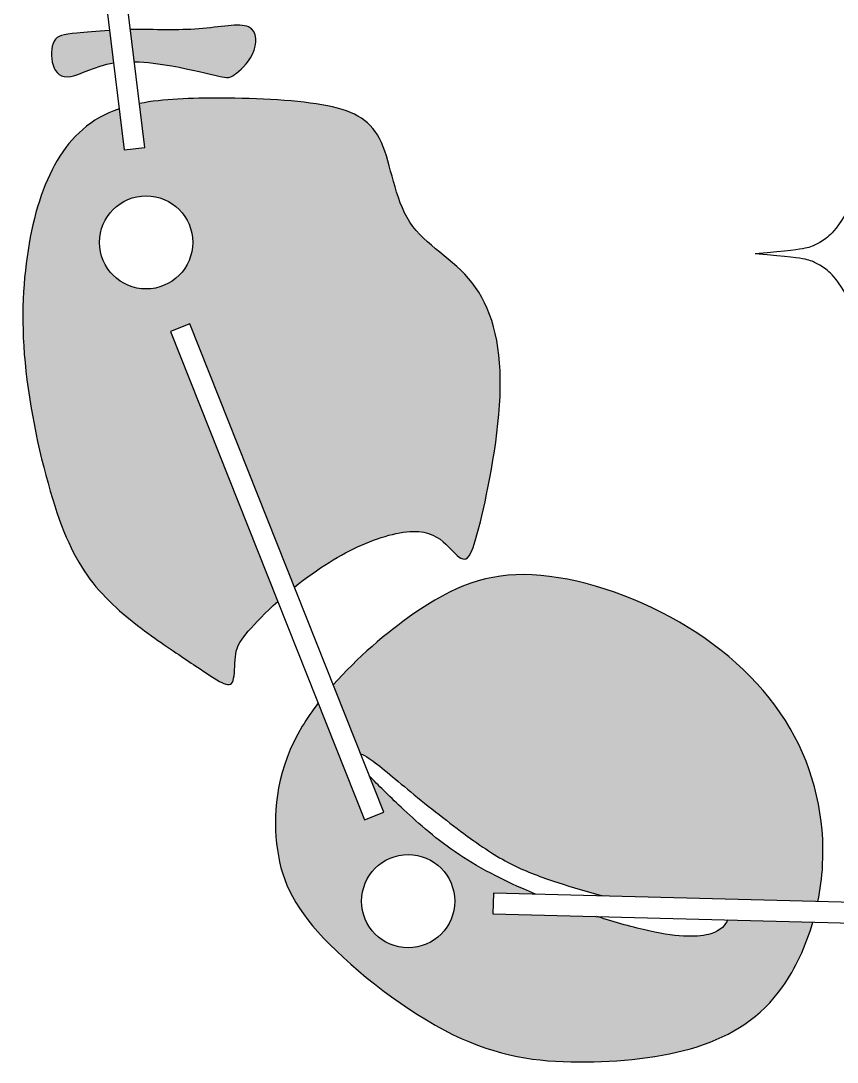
# Model space of a CAD drawing. Header units: millimetres. Extents: x -37.1 to 17.5, y -29.9 to 15.1.
# Drawn here: x -34.411 to -33.067, y -20.605 to -18.89 of the extents above; entities that cross this region are included whole.
import ezdxf

# ---------------------------------------------------------------- set-up
doc = ezdxf.new("R2010")
doc.units = ezdxf.units.MM
doc.header["$MEASUREMENT"] = 0
for name, color, linetype, true_color in [('Default', 18, 'Continuous', 0x000000), ('Layer 01', 12, 'Continuous', 0xc80000), ('Layer 03', 5, 'Continuous', 0x0000ff)]:
    doc.layers.add(name, color=color, linetype=linetype, true_color=true_color)

msp = doc.modelspace()

# ---------------------------------------------------------------- hatches: boundary and pattern name
at = {"layer": 'Default'}
for points in [[(-34.2239, -18.9571), (-34.2162, -18.9574), (-34.2084, -18.9579), (-34.2006, -18.9586), (-34.1928, -18.9594), (-34.1773, -18.9616), (-34.162, -18.9641), (-34.1385, -18.9686), (-34.0797, -18.9819), (-34.0775, -18.9824), (-34.0754, -18.9827), (-34.0745, -18.9828), (-34.0736, -18.9829), (-34.0728, -18.983), (-34.072, -18.9831), (-34.0712, -18.9831), (-34.0708, -18.9831), (-34.0705, -18.9831), (-34.0701, -18.9831), (-34.0698, -18.9831), (-34.0694, -18.983), (-34.0691, -18.983), (-34.0687, -18.983), (-34.0684, -18.9829), (-34.0681, -18.9829), (-34.0678, -18.9828), (-34.0675, -18.9827), (-34.0672, -18.9827), (-34.0669, -18.9826), (-34.0665, -18.9825), (-34.0662, -18.9824), (-34.0659, -18.9823), (-34.0656, -18.9822), (-34.0653, -18.9821), (-34.065, -18.982), (-34.0647, -18.9818), (-34.0644, -18.9817), (-34.0641, -18.9816), (-34.0635, -18.9813), (-34.0629, -18.9809), (-34.0623, -18.9805), (-34.0617, -18.9801), (-34.0603, -18.9792), (-34.0589, -18.9782), (-34.0556, -18.9758), (-34.0538, -18.9743), (-34.0519, -18.9728), (-34.05, -18.9711), (-34.048, -18.9693), (-34.046, -18.9674), (-34.0439, -18.9654), (-34.0419, -18.9632), (-34.0399, -18.9609), (-34.0389, -18.9597), (-34.038, -18.9585), (-34.037, -18.9572), (-34.0361, -18.9559), (-34.0351, -18.9546), (-34.0342, -18.9533), (-34.0334, -18.9519), (-34.0325, -18.9505), (-34.0317, -18.9491), (-34.0309, -18.9476), (-34.0301, -18.9461), (-34.0294, -18.9446), (-34.0287, -18.943), (-34.0281, -18.9415), (-34.0275, -18.9399), (-34.0269, -18.9382), (-34.0264, -18.9366), (-34.0259, -18.935), (-34.0254, -18.9333), (-34.0251, -18.9317), (-34.0247, -18.93), (-34.0245, -18.9284), (-34.0242, -18.9267), (-34.0241, -18.9251), (-34.024, -18.9243), (-34.024, -18.9234), (-34.024, -18.9226), (-34.0239, -18.9218), (-34.0239, -18.921), (-34.024, -18.9202), (-34.024, -18.9195), (-34.0241, -18.9187), (-34.0241, -18.9179), (-34.0242, -18.9172), (-34.0243, -18.9164), (-34.0244, -18.9156), (-34.0246, -18.9149), (-34.0247, -18.9142), (-34.0249, -18.9135), (-34.0251, -18.9127), (-34.0253, -18.912), (-34.0255, -18.9114), (-34.0258, -18.9107), (-34.0261, -18.91), (-34.0263, -18.9094), (-34.0266, -18.9087), (-34.027, -18.9081), (-34.0273, -18.9075), (-34.0275, -18.9072), (-34.0277, -18.9069), (-34.0279, -18.9066), (-34.0281, -18.9063), (-34.0283, -18.906), (-34.0285, -18.9057), (-34.0287, -18.9054), (-34.0289, -18.9052), (-34.0292, -18.9049), (-34.0294, -18.9046), (-34.0296, -18.9044), (-34.0299, -18.9041), (-34.0301, -18.9038), (-34.0304, -18.9036), (-34.0306, -18.9033), (-34.0309, -18.9031), (-34.0312, -18.9029), (-34.0314, -18.9026), (-34.0317, -18.9024), (-34.032, -18.9022), (-34.0323, -18.902), (-34.0326, -18.9017), (-34.0329, -18.9015), (-34.0332, -18.9013), (-34.0335, -18.9011), (-34.0338, -18.9009), (-34.0342, -18.9007), (-34.0345, -18.9005), (-34.0348, -18.9004), (-34.0352, -18.9002), (-34.0355, -18.9), (-34.0359, -18.8999), (-34.0362, -18.8997), (-34.0366, -18.8995), (-34.0374, -18.8992), (-34.0381, -18.899), (-34.0389, -18.8987), (-34.0398, -18.8985), (-34.0406, -18.8983), (-34.0415, -18.8981), (-34.0424, -18.8979), (-34.0433, -18.8977), (-34.0442, -18.8976), (-34.0452, -18.8974), (-34.0462, -18.8973), (-34.0482, -18.8972), (-34.0503, -18.897), (-34.0525, -18.897), (-34.0547, -18.897), (-34.057, -18.897), (-34.0594, -18.8971), (-34.0644, -18.8974), (-34.0696, -18.8978), (-34.105, -18.9019), (-34.1178, -18.9031), (-34.1308, -18.9039), (-34.1441, -18.9043), (-34.2304, -18.9043)], [(-34.2646, -18.9056), (-34.2942, -18.9077), (-34.3264, -18.9107), (-34.3331, -18.9116), (-34.3361, -18.9121), (-34.3389, -18.9126), (-34.3402, -18.9129), (-34.3414, -18.9132), (-34.3426, -18.9135), (-34.3437, -18.9138), (-34.3448, -18.9142), (-34.3453, -18.9144), (-34.3458, -18.9146), (-34.3463, -18.9148), (-34.3468, -18.915), (-34.3473, -18.9152), (-34.3477, -18.9154), (-34.3482, -18.9156), (-34.3486, -18.9159), (-34.3491, -18.9161), (-34.3495, -18.9164), (-34.3499, -18.9166), (-34.3503, -18.9169), (-34.3507, -18.9171), (-34.3511, -18.9174), (-34.3514, -18.9177), (-34.3518, -18.918), (-34.3521, -18.9183), (-34.3525, -18.9186), (-34.3528, -18.9189), (-34.3531, -18.9193), (-34.3534, -18.9196), (-34.3538, -18.92), (-34.3541, -18.9203), (-34.3543, -18.9207), (-34.3546, -18.9211), (-34.3549, -18.9215), (-34.3552, -18.9219), (-34.3554, -18.9223), (-34.3557, -18.9227), (-34.3559, -18.9232), (-34.3562, -18.9236), (-34.3564, -18.9241), (-34.3566, -18.9245), (-34.3569, -18.925), (-34.3571, -18.9255), (-34.3573, -18.926), (-34.3575, -18.9265), (-34.3577, -18.9271), (-34.358, -18.9281), (-34.3584, -18.9292), (-34.3587, -18.9304), (-34.359, -18.9315), (-34.3592, -18.9327), (-34.3595, -18.934), (-34.3597, -18.9352), (-34.3598, -18.9365), (-34.36, -18.9378), (-34.3601, -18.9391), (-34.3602, -18.9404), (-34.3603, -18.9417), (-34.3603, -18.9431), (-34.3603, -18.9444), (-34.3603, -18.9458), (-34.3603, -18.9471), (-34.3602, -18.9485), (-34.3601, -18.9499), (-34.36, -18.9512), (-34.3598, -18.9526), (-34.3597, -18.9539), (-34.3595, -18.9552), (-34.3592, -18.9566), (-34.359, -18.9579), (-34.3587, -18.9591), (-34.3584, -18.9604), (-34.358, -18.9617), (-34.3576, -18.9629), (-34.3572, -18.9641), (-34.3568, -18.9653), (-34.3563, -18.9664), (-34.3558, -18.9675), (-34.3553, -18.9686), (-34.3551, -18.9691), (-34.3548, -18.9696), (-34.3545, -18.9702), (-34.3542, -18.9707), (-34.3539, -18.9712), (-34.3536, -18.9716), (-34.3533, -18.9721), (-34.3529, -18.9726), (-34.3526, -18.973), (-34.3523, -18.9735), (-34.3519, -18.9739), (-34.3516, -18.9744), (-34.3512, -18.9748), (-34.3508, -18.9752), (-34.3504, -18.9756), (-34.3501, -18.976), (-34.3497, -18.9764), (-34.3493, -18.9767), (-34.3488, -18.9771), (-34.3484, -18.9774), (-34.348, -18.9778), (-34.3475, -18.9781), (-34.3471, -18.9784), (-34.3466, -18.9787), (-34.3462, -18.979), (-34.3457, -18.9793), (-34.3452, -18.9795), (-34.3447, -18.9798), (-34.3442, -18.98), (-34.3437, -18.9802), (-34.3432, -18.9804), (-34.3426, -18.9806), (-34.3421, -18.9808), (-34.3415, -18.981), (-34.341, -18.9812), (-34.3404, -18.9813), (-34.3398, -18.9814), (-34.3392, -18.9816), (-34.3387, -18.9817), (-34.338, -18.9818), (-34.3374, -18.9818), (-34.3368, -18.9819), (-34.3362, -18.9819), (-34.3355, -18.982), (-34.3349, -18.982), (-34.3342, -18.982), (-34.3335, -18.982), (-34.3328, -18.9819), (-34.3321, -18.9819), (-34.3314, -18.9818), (-34.3307, -18.9818), (-34.33, -18.9817), (-34.3292, -18.9816), (-34.3285, -18.9814), (-34.3277, -18.9813), (-34.327, -18.9811), (-34.3254, -18.9808), (-34.3238, -18.9803), (-34.3221, -18.9799), (-34.3205, -18.9793), (-34.3187, -18.9788), (-34.3151, -18.9775), (-34.2902, -18.9677), (-34.2855, -18.9661), (-34.2807, -18.9645), (-34.2756, -18.9629), (-34.2705, -18.9615), (-34.2679, -18.9609), (-34.2652, -18.9603), (-34.2625, -18.9598), (-34.258, -18.959)], [(-33.0984, -20.3407), (-33.097, -20.3334), (-33.0957, -20.326), (-33.0945, -20.3185), (-33.0935, -20.3111), (-33.0926, -20.3035), (-33.0918, -20.296), (-33.0912, -20.2884), (-33.0907, -20.2808), (-33.0904, -20.2737), (-33.0902, -20.2665), (-33.0901, -20.2593), (-33.0901, -20.2522), (-33.0903, -20.245), (-33.0906, -20.2378), (-33.091, -20.2306), (-33.0916, -20.2234), (-33.0923, -20.2161), (-33.0931, -20.2089), (-33.094, -20.2017), (-33.0951, -20.1945), (-33.0963, -20.1873), (-33.0976, -20.1802), (-33.0991, -20.173), (-33.1006, -20.1659), (-33.1024, -20.1587), (-33.1042, -20.1516), (-33.1062, -20.1445), (-33.1083, -20.1375), (-33.1106, -20.1304), (-33.1129, -20.1234), (-33.1155, -20.1165), (-33.1181, -20.1095), (-33.1209, -20.1026), (-33.1238, -20.0958), (-33.1269, -20.089), (-33.13, -20.0822), (-33.1334, -20.0754), (-33.1368, -20.0688), (-33.1404, -20.0621), (-33.1442, -20.0556), (-33.148, -20.049), (-33.152, -20.0426), (-33.1562, -20.0362), (-33.1605, -20.0298), (-33.1649, -20.0236), (-33.1694, -20.0173), (-33.1741, -20.0112), (-33.1789, -20.0051), (-33.1888, -19.9931), (-33.1992, -19.9813), (-33.2101, -19.9699), (-33.2214, -19.9587), (-33.2332, -19.9478), (-33.2454, -19.9372), (-33.2579, -19.9269), (-33.2709, -19.917), (-33.2843, -19.9073), (-33.298, -19.898), (-33.312, -19.8891), (-33.3264, -19.8805), (-33.3411, -19.8722), (-33.356, -19.8644), (-33.3712, -19.8569), (-33.3866, -19.8498), (-33.4021, -19.8432), (-33.4177, -19.837), (-33.4333, -19.8312), (-33.4489, -19.826), (-33.4645, -19.8212), (-33.48, -19.8169), (-33.4954, -19.8131), (-33.5106, -19.8098), (-33.5256, -19.8071), (-33.533, -19.806), (-33.5403, -19.805), (-33.5475, -19.8041), (-33.5547, -19.8034), (-33.5617, -19.8029), (-33.5687, -19.8024), (-33.5756, -19.8022), (-33.5824, -19.8021), (-33.589, -19.8021), (-33.5957, -19.8023), (-33.6022, -19.8027), (-33.6086, -19.8032), (-33.615, -19.8038), (-33.6213, -19.8046), (-33.6275, -19.8056), (-33.6337, -19.8067), (-33.6399, -19.8079), (-33.646, -19.8093), (-33.652, -19.8108), (-33.658, -19.8125), (-33.664, -19.8143), (-33.6699, -19.8163), (-33.6759, -19.8184), (-33.6818, -19.8207), (-33.6877, -19.8231), (-33.6935, -19.8257), (-33.6994, -19.8284), (-33.7053, -19.8312), (-33.7112, -19.8342), (-33.7171, -19.8373), (-33.7289, -19.844), (-33.7409, -19.8512), (-33.753, -19.859), (-33.7652, -19.8674), (-33.7819, -19.8794), (-33.7987, -19.8922), (-33.8157, -19.9059), (-33.8326, -19.9204), (-33.8492, -19.9354), (-33.8655, -19.951), (-33.8813, -19.9671), (-33.8964, -19.9836), (-33.8513, -20.0971), (-33.8498, -20.0978), (-33.8482, -20.0986), (-33.8466, -20.0994), (-33.8449, -20.1004), (-33.8431, -20.1014), (-33.8412, -20.1025), (-33.8392, -20.1038), (-33.8372, -20.1051), (-33.8341, -20.1073), (-33.8307, -20.1096), (-33.8237, -20.115), (-33.7222, -20.1976), (-33.6758, -20.2328), (-33.655, -20.2475), (-33.6453, -20.2541), (-33.636, -20.2602), (-33.6269, -20.2658), (-33.6181, -20.271), (-33.6093, -20.2759), (-33.6006, -20.2803), (-33.592, -20.2845), (-33.5832, -20.2885), (-33.5744, -20.2922), (-33.5654, -20.2958), (-33.5467, -20.3026), (-33.5268, -20.3093), (-33.4897, -20.321), (-33.4705, -20.3265), (-33.4514, -20.3314)]]:
    msp.add_hatch(color=256, dxfattribs=at).paths.add_polyline_path(points, flags=0)
h = msp.add_hatch(color=256, dxfattribs=at)
h.paths.add_polyline_path([(-33.9604, -19.8228), (-33.9542, -19.8178), (-33.9415, -19.8081), (-33.9287, -19.7987), (-33.9157, -19.7898), (-33.9026, -19.7815), (-33.8894, -19.7736), (-33.8762, -19.7663), (-33.8696, -19.7628), (-33.863, -19.7595), (-33.8564, -19.7564), (-33.8498, -19.7534), (-33.8432, -19.7506), (-33.8366, -19.7479), (-33.8301, -19.7454), (-33.8237, -19.7431), (-33.8173, -19.741), (-33.811, -19.739), (-33.8048, -19.7373), (-33.7987, -19.7357), (-33.7927, -19.7344), (-33.7869, -19.7332), (-33.7813, -19.7323), (-33.7785, -19.7319), (-33.7758, -19.7316), (-33.7731, -19.7313), (-33.7705, -19.7311), (-33.7679, -19.731), (-33.7654, -19.7309), (-33.7629, -19.7308), (-33.7605, -19.7308), (-33.7581, -19.7309), (-33.7558, -19.7311), (-33.7536, -19.7313), (-33.7514, -19.7315), (-33.7492, -19.7318), (-33.7472, -19.7322), (-33.7451, -19.7326), (-33.7432, -19.7331), (-33.7413, -19.7336), (-33.7394, -19.7342), (-33.7376, -19.7348), (-33.7358, -19.7355), (-33.7341, -19.7362), (-33.7325, -19.7369), (-33.7308, -19.7377), (-33.7293, -19.7385), (-33.7277, -19.7393), (-33.7262, -19.7402), (-33.7248, -19.7411), (-33.7233, -19.742), (-33.7219, -19.7429), (-33.7206, -19.7439), (-33.7193, -19.7449), (-33.718, -19.7459), (-33.7155, -19.7479), (-33.7131, -19.7499), (-33.7109, -19.752), (-33.7066, -19.7562), (-33.6955, -19.7675), (-33.6938, -19.7691), (-33.6922, -19.7706), (-33.6914, -19.7713), (-33.6906, -19.772), (-33.6899, -19.7726), (-33.6891, -19.7732), (-33.6883, -19.7737), (-33.6876, -19.7742), (-33.6872, -19.7745), (-33.6869, -19.7747), (-33.6865, -19.7749), (-33.6861, -19.7751), (-33.6858, -19.7753), (-33.6854, -19.7755), (-33.6851, -19.7757), (-33.6847, -19.7758), (-33.6844, -19.776), (-33.684, -19.7761), (-33.6837, -19.7762), (-33.6833, -19.7763), (-33.683, -19.7764), (-33.6826, -19.7765), (-33.6824, -19.7766), (-33.6823, -19.7766), (-33.6821, -19.7766), (-33.6819, -19.7767), (-33.6818, -19.7767), (-33.6816, -19.7767), (-33.6814, -19.7767), (-33.6812, -19.7767), (-33.6811, -19.7768), (-33.6809, -19.7768), (-33.6807, -19.7768), (-33.6806, -19.7768), (-33.6804, -19.7768), (-33.6802, -19.7768), (-33.6801, -19.7767), (-33.6799, -19.7767), (-33.6797, -19.7767), (-33.6796, -19.7767), (-33.6794, -19.7767), (-33.6792, -19.7766), (-33.6791, -19.7766), (-33.6789, -19.7766), (-33.6787, -19.7765), (-33.6786, -19.7765), (-33.6784, -19.7764), (-33.6782, -19.7764), (-33.6781, -19.7763), (-33.6779, -19.7762), (-33.6777, -19.7762), (-33.6776, -19.7761), (-33.6774, -19.776), (-33.6772, -19.7759), (-33.6771, -19.7758), (-33.6769, -19.7757), (-33.6767, -19.7756), (-33.6765, -19.7755), (-33.6764, -19.7754), (-33.6762, -19.7753), (-33.676, -19.7751), (-33.6759, -19.775), (-33.6757, -19.7749), (-33.6755, -19.7747), (-33.6754, -19.7746), (-33.6752, -19.7744), (-33.675, -19.7742), (-33.6749, -19.7741), (-33.6745, -19.7737), (-33.6742, -19.7733), (-33.6738, -19.7729), (-33.6735, -19.7725), (-33.6731, -19.772), (-33.6728, -19.7715), (-33.6724, -19.7709), (-33.672, -19.7704), (-33.6717, -19.7697), (-33.6713, -19.7691), (-33.6709, -19.7684), (-33.6702, -19.767), (-33.6694, -19.7654), (-33.6687, -19.7636), (-33.6679, -19.7617), (-33.667, -19.7597), (-33.6662, -19.7574), (-33.6645, -19.7524), (-33.6627, -19.7467), (-33.6587, -19.7327), (-33.6542, -19.7152), (-33.6492, -19.694), (-33.6439, -19.6695), (-33.6386, -19.6425), (-33.6335, -19.6136), (-33.629, -19.5837), (-33.6253, -19.5533), (-33.6238, -19.5382), (-33.6227, -19.5232), (-33.6218, -19.5085), (-33.6214, -19.4941), (-33.6214, -19.4801), (-33.6218, -19.4666), (-33.6226, -19.4534), (-33.6238, -19.4407), (-33.6245, -19.4345), (-33.6253, -19.4284), (-33.6263, -19.4224), (-33.6273, -19.4166), (-33.6284, -19.4108), (-33.6297, -19.4051), (-33.631, -19.3996), (-33.6324, -19.3941), (-33.6339, -19.3888), (-33.6356, -19.3835), (-33.6373, -19.3784), (-33.6391, -19.3733), (-33.6409, -19.3684), (-33.6429, -19.3636), (-33.645, -19.3589), (-33.6472, -19.3543), (-33.6494, -19.3498), (-33.6518, -19.3454), (-33.6542, -19.3411), (-33.6567, -19.3369), (-33.6593, -19.3328), (-33.662, -19.3289), (-33.6648, -19.325), (-33.6677, -19.3212), (-33.6706, -19.3176), (-33.6737, -19.314), (-33.6768, -19.3106), (-33.68, -19.3072), (-33.6832, -19.3039), (-33.6865, -19.3007), (-33.6932, -19.2944), (-33.7001, -19.2884), (-33.7347, -19.2596), (-33.7413, -19.2538), (-33.7477, -19.2478), (-33.7508, -19.2447), (-33.7539, -19.2416), (-33.7568, -19.2384), (-33.7597, -19.2352), (-33.7625, -19.2318), (-33.7651, -19.2284), (-33.7677, -19.2249), (-33.7702, -19.2213), (-33.7725, -19.2176), (-33.7747, -19.2138), (-33.7769, -19.21), (-33.7789, -19.206), (-33.7808, -19.202), (-33.7826, -19.1979), (-33.7844, -19.1937), (-33.786, -19.1895), (-33.7892, -19.1809), (-33.792, -19.1722), (-33.809, -19.1124), (-33.8115, -19.1046), (-33.8128, -19.1009), (-33.8142, -19.0973), (-33.8156, -19.0937), (-33.8171, -19.0903), (-33.8186, -19.087), (-33.8202, -19.0838), (-33.8218, -19.0808), (-33.8236, -19.0778), (-33.8254, -19.075), (-33.8263, -19.0736), (-33.8272, -19.0722), (-33.8282, -19.0709), (-33.8292, -19.0696), (-33.8302, -19.0683), (-33.8312, -19.067), (-33.8322, -19.0658), (-33.8333, -19.0646), (-33.8343, -19.0634), (-33.8354, -19.0623), (-33.8365, -19.0611), (-33.8377, -19.06), (-33.8388, -19.0589), (-33.84, -19.0579), (-33.8412, -19.0568), (-33.8424, -19.0558), (-33.8436, -19.0548), (-33.8449, -19.0538), (-33.8462, -19.0529), (-33.8475, -19.0519), (-33.8488, -19.051), (-33.8501, -19.0501), (-33.8529, -19.0484), (-33.8557, -19.0467), (-33.8587, -19.0451), (-33.8617, -19.0436), (-33.8648, -19.0421), (-33.868, -19.0408), (-33.8714, -19.0394), (-33.8748, -19.0382), (-33.8783, -19.0369), (-33.882, -19.0358), (-33.8857, -19.0347), (-33.8896, -19.0336), (-33.8976, -19.0317), (-33.9061, -19.0298), (-33.9151, -19.0282), (-33.9245, -19.0267), (-33.9343, -19.0253), (-33.9444, -19.024), (-33.9657, -19.0218), (-33.988, -19.0202), (-34.0347, -19.018), (-34.0824, -19.0172), (-34.1178, -19.0174), (-34.1352, -19.0179), (-34.1521, -19.0186), (-34.1687, -19.0198), (-34.1848, -19.0214), (-34.1927, -19.0223), (-34.2004, -19.0234), (-34.208, -19.0246), (-34.2154, -19.026), (-34.2066, -19.0982), (-34.2404, -19.1023), (-34.2487, -19.0346), (-34.2507, -19.0353), (-34.2549, -19.0368), (-34.2591, -19.0384), (-34.2631, -19.0401), (-34.2671, -19.0418), (-34.271, -19.0437), (-34.2748, -19.0456), (-34.2786, -19.0475), (-34.2822, -19.0496), (-34.2858, -19.0517), (-34.2894, -19.0539), (-34.2928, -19.0562), (-34.2962, -19.0586), (-34.2995, -19.061), (-34.3028, -19.0635), (-34.3059, -19.066), (-34.309, -19.0687), (-34.3121, -19.0714), (-34.3151, -19.0741), (-34.318, -19.077), (-34.3209, -19.0799), (-34.3237, -19.0829), (-34.3264, -19.0859), (-34.3291, -19.089), (-34.3317, -19.0922), (-34.3343, -19.0954), (-34.3368, -19.0987), (-34.3393, -19.1021), (-34.3417, -19.1055), (-34.344, -19.109), (-34.3463, -19.1126), (-34.3508, -19.1199), (-34.3551, -19.1275), (-34.3592, -19.1352), (-34.3632, -19.1433), (-34.3669, -19.1515), (-34.3705, -19.16), (-34.3739, -19.1688), (-34.3771, -19.1777), (-34.3802, -19.1869), (-34.3831, -19.1963), (-34.3858, -19.2058), (-34.3884, -19.2156), (-34.3908, -19.2256), (-34.393, -19.2358), (-34.3951, -19.2463), (-34.3989, -19.2676), (-34.402, -19.2898), (-34.4045, -19.3126), (-34.4062, -19.3363), (-34.4072, -19.3608), (-34.4074, -19.386), (-34.4067, -19.4121), (-34.4051, -19.4391), (-34.4025, -19.4669), (-34.3989, -19.4955), (-34.3944, -19.5246), (-34.3891, -19.5538), (-34.3831, -19.5828), (-34.3766, -19.6111), (-34.3696, -19.6384), (-34.3624, -19.6644), (-34.355, -19.6885), (-34.3475, -19.7107), (-34.3437, -19.721), (-34.3398, -19.7308), (-34.3359, -19.7403), (-34.332, -19.7493), (-34.328, -19.7579), (-34.3239, -19.7661), (-34.3197, -19.7741), (-34.3154, -19.7817), (-34.311, -19.789), (-34.3065, -19.796), (-34.3019, -19.8028), (-34.2971, -19.8094), (-34.2922, -19.8158), (-34.2871, -19.822), (-34.2819, -19.8281), (-34.2765, -19.834), (-34.271, -19.8398), (-34.2654, -19.8454), (-34.2597, -19.851), (-34.254, -19.8563), (-34.2423, -19.8667), (-34.2305, -19.8765), (-34.2187, -19.8857), (-34.1959, -19.9027), (-34.1554, -19.9309), (-34.0927, -19.9726), (-34.088, -19.9755), (-34.0838, -19.978), (-34.0818, -19.9791), (-34.0799, -19.9801), (-34.0781, -19.9809), (-34.0772, -19.9813), (-34.0764, -19.9817), (-34.0756, -19.982), (-34.0748, -19.9823), (-34.074, -19.9825), (-34.0732, -19.9827), (-34.0729, -19.9828), (-34.0725, -19.9829), (-34.0722, -19.983), (-34.0718, -19.9831), (-34.0715, -19.9832), (-34.0711, -19.9832), (-34.0708, -19.9833), (-34.0704, -19.9833), (-34.0701, -19.9833), (-34.0698, -19.9834), (-34.0695, -19.9834), (-34.0692, -19.9834), (-34.0689, -19.9834), (-34.0686, -19.9833), (-34.0683, -19.9833), (-34.0681, -19.9833), (-34.068, -19.9833), (-34.0678, -19.9833), (-34.0677, -19.9832), (-34.0676, -19.9832), (-34.0674, -19.9832), (-34.0673, -19.9831), (-34.0672, -19.9831), (-34.067, -19.9831), (-34.0669, -19.983), (-34.0668, -19.983), (-34.0666, -19.9829), (-34.0665, -19.9829), (-34.0664, -19.9828), (-34.0662, -19.9828), (-34.0661, -19.9827), (-34.066, -19.9827), (-34.0659, -19.9826), (-34.0657, -19.9826), (-34.0656, -19.9825), (-34.0655, -19.9824), (-34.0654, -19.9824), (-34.0653, -19.9823), (-34.0651, -19.9822), (-34.065, -19.9821), (-34.0649, -19.982), (-34.0648, -19.982), (-34.0647, -19.9819), (-34.0646, -19.9818), (-34.0645, -19.9817), (-34.0644, -19.9816), (-34.0643, -19.9815), (-34.0642, -19.9814), (-34.0641, -19.9813), (-34.064, -19.9812), (-34.0639, -19.9811), (-34.0638, -19.981), (-34.0637, -19.9809), (-34.0636, -19.9807), (-34.0635, -19.9806), (-34.0633, -19.9804), (-34.0631, -19.9801), (-34.0629, -19.9798), (-34.0627, -19.9796), (-34.0626, -19.9793), (-34.0624, -19.9789), (-34.0622, -19.9786), (-34.0621, -19.9783), (-34.0619, -19.978), (-34.0618, -19.9776), (-34.0616, -19.9772), (-34.0615, -19.9769), (-34.0614, -19.9765), (-34.0612, -19.9761), (-34.0611, -19.9756), (-34.0609, -19.9748), (-34.0606, -19.9739), (-34.0604, -19.9729), (-34.0602, -19.9719), (-34.0601, -19.9709), (-34.0597, -19.9687), (-34.0595, -19.9664), (-34.0592, -19.964), (-34.0579, -19.9429), (-34.0575, -19.9378), (-34.0572, -19.9353), (-34.0569, -19.933), (-34.0567, -19.9318), (-34.0565, -19.9307), (-34.0563, -19.9295), (-34.056, -19.9284), (-34.0557, -19.9272), (-34.0554, -19.9261), (-34.0551, -19.925), (-34.0547, -19.9238), (-34.0543, -19.9226), (-34.0538, -19.9215), (-34.0533, -19.9203), (-34.0528, -19.9191), (-34.0522, -19.9178), (-34.0516, -19.9166), (-34.0509, -19.9153), (-34.0501, -19.914), (-34.0493, -19.9127), (-34.0485, -19.9113), (-34.0476, -19.9099), (-34.0466, -19.9085), (-34.0444, -19.9055), (-34.042, -19.9023), (-34.0393, -19.8989), (-34.0362, -19.8952), (-34.0317, -19.8901), (-34.0267, -19.8846), (-34.0153, -19.8726), (-34.0022, -19.8597), (-33.9877, -19.8463), (-34.1645, -19.4016), (-34.1328, -19.389)], flags=0)
h.paths.add_polyline_path([(-34.2688, -19.2967), (-34.2697, -19.2952), (-34.2706, -19.2938), (-34.2714, -19.2923), (-34.2723, -19.2907), (-34.2731, -19.2892), (-34.2739, -19.2876), (-34.2746, -19.2859), (-34.2753, -19.2843), (-34.276, -19.2826), (-34.2766, -19.2809), (-34.2772, -19.2791), (-34.2778, -19.2774), (-34.2783, -19.2756), (-34.2788, -19.2738), (-34.2793, -19.2719), (-34.2797, -19.2701), (-34.28, -19.2682), (-34.2803, -19.2663), (-34.2806, -19.2644), (-34.2808, -19.2625), (-34.281, -19.2605), (-34.2811, -19.2586), (-34.2812, -19.2566), (-34.2812, -19.2547), (-34.2812, -19.2527), (-34.2811, -19.2507), (-34.281, -19.2488), (-34.2808, -19.2468), (-34.2806, -19.2448), (-34.2803, -19.2429), (-34.2799, -19.2409), (-34.2796, -19.239), (-34.2791, -19.237), (-34.2786, -19.2351), (-34.2781, -19.2332), (-34.2775, -19.2313), (-34.2769, -19.2294), (-34.2762, -19.2276), (-34.2755, -19.2257), (-34.2747, -19.2239), (-34.2739, -19.2222), (-34.273, -19.2204), (-34.2722, -19.2187), (-34.2712, -19.217), (-34.2702, -19.2153), (-34.2692, -19.2137), (-34.2682, -19.212), (-34.2671, -19.2105), (-34.266, -19.2089), (-34.2648, -19.2074), (-34.2636, -19.206), (-34.2624, -19.2046), (-34.2612, -19.2032), (-34.26, -19.2018), (-34.2587, -19.2005), (-34.2574, -19.1992), (-34.2561, -19.198), (-34.2547, -19.1968), (-34.2534, -19.1957), (-34.252, -19.1946), (-34.2506, -19.1935), (-34.2492, -19.1925), (-34.2478, -19.1915), (-34.2464, -19.1906), (-34.2449, -19.1896), (-34.2435, -19.1888), (-34.242, -19.1879), (-34.2404, -19.1871), (-34.2389, -19.1862), (-34.2373, -19.1855), (-34.2356, -19.1847), (-34.234, -19.184), (-34.2323, -19.1833), (-34.2306, -19.1827), (-34.2288, -19.1821), (-34.2271, -19.1815), (-34.2253, -19.181), (-34.2235, -19.1805), (-34.2216, -19.1801), (-34.2198, -19.1797), (-34.2179, -19.1793), (-34.216, -19.179), (-34.2141, -19.1787), (-34.2122, -19.1785), (-34.2103, -19.1783), (-34.2083, -19.1782), (-34.2064, -19.1781), (-34.2044, -19.1781), (-34.2024, -19.1782), (-34.2005, -19.1782), (-34.1985, -19.1784), (-34.1965, -19.1785), (-34.1945, -19.1788), (-34.1926, -19.1791), (-34.1906, -19.1794), (-34.1887, -19.1798), (-34.1867, -19.1802), (-34.1848, -19.1807), (-34.1829, -19.1812), (-34.181, -19.1818), (-34.1791, -19.1824), (-34.1773, -19.1831), (-34.1755, -19.1838), (-34.1736, -19.1846), (-34.1719, -19.1854), (-34.1701, -19.1863), (-34.1684, -19.1872), (-34.1667, -19.1881), (-34.165, -19.1891), (-34.1634, -19.1901), (-34.1618, -19.1912), (-34.1602, -19.1922), (-34.1586, -19.1934), (-34.1571, -19.1945), (-34.1557, -19.1957), (-34.1543, -19.1969), (-34.1529, -19.1981), (-34.1515, -19.1994), (-34.1502, -19.2007), (-34.149, -19.202), (-34.1477, -19.2033), (-34.1465, -19.2046), (-34.1454, -19.206), (-34.1443, -19.2074), (-34.1432, -19.2087), (-34.1422, -19.2101), (-34.1412, -19.2115), (-34.1403, -19.213), (-34.1394, -19.2144), (-34.1385, -19.2159), (-34.1376, -19.2174), (-34.1368, -19.2189), (-34.136, -19.2205), (-34.1352, -19.2221), (-34.1344, -19.2237), (-34.1337, -19.2253), (-34.133, -19.227), (-34.1324, -19.2287), (-34.1318, -19.2305), (-34.1312, -19.2323), (-34.1307, -19.234), (-34.1302, -19.2359), (-34.1298, -19.2377), (-34.1294, -19.2395), (-34.129, -19.2414), (-34.1287, -19.2433), (-34.1284, -19.2452), (-34.1282, -19.2471), (-34.128, -19.2491), (-34.1279, -19.251), (-34.1279, -19.253), (-34.1278, -19.2549), (-34.1279, -19.2569), (-34.1279, -19.2589), (-34.1281, -19.2609), (-34.1283, -19.2628), (-34.1285, -19.2648), (-34.1288, -19.2668), (-34.1291, -19.2687), (-34.1295, -19.2707), (-34.1299, -19.2726), (-34.1304, -19.2745), (-34.1309, -19.2764), (-34.1315, -19.2783), (-34.1322, -19.2802), (-34.1328, -19.282), (-34.1336, -19.2839), (-34.1343, -19.2857), (-34.1351, -19.2875), (-34.136, -19.2892), (-34.1369, -19.291), (-34.1378, -19.2927), (-34.1388, -19.2943), (-34.1398, -19.296), (-34.1409, -19.2976), (-34.142, -19.2992), (-34.1431, -19.3007), (-34.1442, -19.3022), (-34.1454, -19.3037), (-34.1466, -19.3051), (-34.1478, -19.3065), (-34.1491, -19.3078), (-34.1504, -19.3091), (-34.1517, -19.3104), (-34.153, -19.3116), (-34.1543, -19.3128), (-34.1557, -19.3139), (-34.1571, -19.3151), (-34.1584, -19.3161), (-34.1598, -19.3171), (-34.1612, -19.3181), (-34.1627, -19.3191), (-34.1641, -19.32), (-34.1656, -19.3209), (-34.1671, -19.3217), (-34.1686, -19.3226), (-34.1702, -19.3234), (-34.1718, -19.3242), (-34.1734, -19.3249), (-34.1751, -19.3256), (-34.1767, -19.3263), (-34.1785, -19.3269), (-34.1802, -19.3275), (-34.182, -19.3281), (-34.1838, -19.3286), (-34.1856, -19.3291), (-34.1874, -19.3296), (-34.1893, -19.33), (-34.1911, -19.3303), (-34.193, -19.3306), (-34.1949, -19.3309), (-34.1969, -19.3311), (-34.1988, -19.3313), (-34.2007, -19.3314), (-34.2027, -19.3315), (-34.2046, -19.3315), (-34.2066, -19.3315), (-34.2086, -19.3314), (-34.2106, -19.3313), (-34.2125, -19.3311), (-34.2145, -19.3309), (-34.2165, -19.3306), (-34.2184, -19.3302), (-34.2204, -19.3298), (-34.2223, -19.3294), (-34.2242, -19.3289), (-34.2261, -19.3284), (-34.228, -19.3278), (-34.2299, -19.3272), (-34.2318, -19.3265), (-34.2336, -19.3258), (-34.2354, -19.325), (-34.2372, -19.3242), (-34.2389, -19.3233), (-34.2407, -19.3224), (-34.2424, -19.3215), (-34.244, -19.3205), (-34.2457, -19.3195), (-34.2473, -19.3185), (-34.2489, -19.3174), (-34.2504, -19.3163), (-34.2519, -19.3151), (-34.2534, -19.3139), (-34.2548, -19.3127), (-34.2562, -19.3115), (-34.2575, -19.3102), (-34.2588, -19.309), (-34.2601, -19.3077), (-34.2613, -19.3063), (-34.2625, -19.305), (-34.2637, -19.3036), (-34.2648, -19.3023), (-34.2658, -19.3009), (-34.2668, -19.2995), (-34.2678, -19.2981)], flags=0)
h = msp.add_hatch(color=256, dxfattribs=at)
h.paths.add_polyline_path([(-33.4624, -20.3653), (-33.6337, -20.3608), (-33.6328, -20.3267), (-33.5633, -20.3285), (-33.5834, -20.32), (-33.6023, -20.3114), (-33.6201, -20.3028), (-33.6369, -20.2942), (-33.6528, -20.2855), (-33.6678, -20.2768), (-33.682, -20.2679), (-33.6955, -20.259), (-33.7087, -20.2497), (-33.7213, -20.2402), (-33.7332, -20.2308), (-33.7445, -20.2214), (-33.7656, -20.203), (-33.7847, -20.1853), (-33.8134, -20.1578), (-33.8257, -20.1456), (-33.8365, -20.1344), (-33.8131, -20.1933), (-33.8448, -20.2059), (-33.9212, -20.0136), (-33.9284, -20.0231), (-33.9351, -20.0327), (-33.9415, -20.0423), (-33.9474, -20.0519), (-33.9512, -20.0584), (-33.9548, -20.0648), (-33.9581, -20.0712), (-33.9613, -20.0776), (-33.9643, -20.0841), (-33.9671, -20.0904), (-33.9698, -20.0968), (-33.9723, -20.1032), (-33.9746, -20.1095), (-33.9767, -20.1158), (-33.9787, -20.1221), (-33.9805, -20.1284), (-33.9822, -20.1346), (-33.9837, -20.1408), (-33.9851, -20.1469), (-33.9863, -20.1531), (-33.9874, -20.1592), (-33.9883, -20.1652), (-33.9892, -20.1712), (-33.9899, -20.1772), (-33.9904, -20.1831), (-33.9909, -20.189), (-33.9912, -20.1948), (-33.9915, -20.2006), (-33.9916, -20.2064), (-33.9916, -20.212), (-33.9915, -20.2176), (-33.9914, -20.2232), (-33.9907, -20.2341), (-33.9898, -20.2448), (-33.9885, -20.2552), (-33.9877, -20.2603), (-33.9869, -20.2654), (-33.9859, -20.2704), (-33.9849, -20.2754), (-33.9837, -20.2803), (-33.9825, -20.2852), (-33.9811, -20.29), (-33.9797, -20.2948), (-33.9781, -20.2996), (-33.9764, -20.3043), (-33.9746, -20.3091), (-33.9726, -20.3138), (-33.9706, -20.3185), (-33.9684, -20.3232), (-33.966, -20.3279), (-33.9636, -20.3326), (-33.961, -20.3373), (-33.9582, -20.3421), (-33.9553, -20.3468), (-33.9522, -20.3516), (-33.949, -20.3563), (-33.9456, -20.3611), (-33.9421, -20.366), (-33.9384, -20.3708), (-33.9304, -20.3807), (-33.9218, -20.3907), (-33.9124, -20.401), (-33.9022, -20.4115), (-33.8913, -20.4221), (-33.8798, -20.433), (-33.8677, -20.4439), (-33.8551, -20.4548), (-33.842, -20.4657), (-33.8285, -20.4764), (-33.8147, -20.4871), (-33.8006, -20.4975), (-33.7864, -20.5076), (-33.7719, -20.5174), (-33.7574, -20.5268), (-33.7429, -20.5358), (-33.7285, -20.5443), (-33.7141, -20.5522), (-33.6999, -20.5595), (-33.686, -20.5661), (-33.6723, -20.572), (-33.6587, -20.5774), (-33.6454, -20.5821), (-33.6322, -20.5863), (-33.6192, -20.59), (-33.6063, -20.5932), (-33.5935, -20.5959), (-33.5807, -20.5982), (-33.5681, -20.6001), (-33.5555, -20.6016), (-33.543, -20.6028), (-33.5304, -20.6037), (-33.5179, -20.6044), (-33.4928, -20.6049), (-33.4674, -20.6047), (-33.442, -20.6037), (-33.4167, -20.602), (-33.4042, -20.6008), (-33.3917, -20.5994), (-33.3793, -20.5978), (-33.3671, -20.5959), (-33.355, -20.5938), (-33.3431, -20.5915), (-33.3313, -20.589), (-33.3198, -20.5862), (-33.3085, -20.5831), (-33.2974, -20.5798), (-33.2867, -20.5762), (-33.2761, -20.5724), (-33.2659, -20.5682), (-33.2609, -20.566), (-33.2559, -20.5638), (-33.251, -20.5614), (-33.2462, -20.559), (-33.2414, -20.5565), (-33.2367, -20.5539), (-33.2321, -20.5512), (-33.2275, -20.5484), (-33.223, -20.5455), (-33.2186, -20.5426), (-33.2142, -20.5395), (-33.2099, -20.5363), (-33.2057, -20.5331), (-33.2015, -20.5297), (-33.1974, -20.5263), (-33.1934, -20.5227), (-33.1894, -20.519), (-33.1855, -20.5152), (-33.1816, -20.5113), (-33.1778, -20.5073), (-33.1741, -20.5032), (-33.1704, -20.4989), (-33.1668, -20.4946), (-33.1633, -20.4901), (-33.1598, -20.4855), (-33.1564, -20.4808), (-33.1526, -20.4752), (-33.1488, -20.4694), (-33.1451, -20.4635), (-33.1416, -20.4574), (-33.1381, -20.4512), (-33.1347, -20.4448), (-33.1314, -20.4384), (-33.1282, -20.4317), (-33.1251, -20.425), (-33.1221, -20.4181), (-33.1193, -20.4111), (-33.1165, -20.404), (-33.1139, -20.3968), (-33.1114, -20.3895), (-33.109, -20.3821), (-33.1068, -20.3746), (-33.2474, -20.3709), (-33.2477, -20.3717), (-33.248, -20.3724), (-33.2483, -20.3732), (-33.2487, -20.3739), (-33.2491, -20.3747), (-33.2495, -20.3755), (-33.25, -20.3762), (-33.2505, -20.377), (-33.251, -20.3778), (-33.2515, -20.3786), (-33.2521, -20.3794), (-33.2528, -20.3801), (-33.2534, -20.3809), (-33.2542, -20.3817), (-33.2549, -20.3825), (-33.2557, -20.3832), (-33.2566, -20.384), (-33.2574, -20.3847), (-33.2584, -20.3855), (-33.2593, -20.3862), (-33.2604, -20.3869), (-33.2614, -20.3876), (-33.2625, -20.3883), (-33.2637, -20.389), (-33.2649, -20.3896), (-33.2662, -20.3903), (-33.2675, -20.3909), (-33.2689, -20.3915), (-33.2703, -20.3921), (-33.2718, -20.3926), (-33.2734, -20.3932), (-33.275, -20.3937), (-33.2768, -20.3942), (-33.2787, -20.3947), (-33.2807, -20.3952), (-33.2827, -20.3956), (-33.2848, -20.396), (-33.287, -20.3964), (-33.2893, -20.3967), (-33.2916, -20.397), (-33.2941, -20.3973), (-33.2966, -20.3975), (-33.2992, -20.3977), (-33.3019, -20.3978), (-33.3076, -20.3979), (-33.3136, -20.3979), (-33.32, -20.3976), (-33.3268, -20.3971), (-33.334, -20.3964), (-33.3417, -20.3954), (-33.3497, -20.3942), (-33.3582, -20.3928), (-33.3672, -20.3911), (-33.3766, -20.3891), (-33.3963, -20.3844), (-33.4174, -20.3788), (-33.4395, -20.3724)], flags=0)
h.paths.add_polyline_path([(-33.8374, -20.3819), (-33.8383, -20.3805), (-33.8392, -20.379), (-33.84, -20.3775), (-33.8409, -20.376), (-33.8417, -20.3744), (-33.8424, -20.3728), (-33.8432, -20.3712), (-33.8439, -20.3695), (-33.8446, -20.3678), (-33.8452, -20.3661), (-33.8458, -20.3644), (-33.8464, -20.3626), (-33.8469, -20.3608), (-33.8474, -20.359), (-33.8479, -20.3572), (-33.8483, -20.3553), (-33.8486, -20.3534), (-33.8489, -20.3516), (-33.8492, -20.3496), (-33.8494, -20.3477), (-33.8496, -20.3458), (-33.8497, -20.3438), (-33.8498, -20.3419), (-33.8498, -20.3399), (-33.8498, -20.338), (-33.8497, -20.336), (-33.8496, -20.334), (-33.8494, -20.3321), (-33.8491, -20.3301), (-33.8489, -20.3281), (-33.8485, -20.3262), (-33.8481, -20.3242), (-33.8477, -20.3223), (-33.8472, -20.3204), (-33.8467, -20.3184), (-33.8461, -20.3166), (-33.8455, -20.3147), (-33.8448, -20.3128), (-33.8441, -20.311), (-33.8433, -20.3092), (-33.8425, -20.3074), (-33.8416, -20.3056), (-33.8407, -20.3039), (-33.8398, -20.3022), (-33.8388, -20.3005), (-33.8378, -20.2989), (-33.8368, -20.2973), (-33.8357, -20.2957), (-33.8346, -20.2942), (-33.8334, -20.2927), (-33.8322, -20.2912), (-33.831, -20.2898), (-33.8298, -20.2884), (-33.8285, -20.2871), (-33.8273, -20.2858), (-33.826, -20.2845), (-33.8246, -20.2833), (-33.8233, -20.2821), (-33.8219, -20.2809), (-33.8206, -20.2798), (-33.8192, -20.2788), (-33.8178, -20.2777), (-33.8164, -20.2767), (-33.815, -20.2758), (-33.8135, -20.2749), (-33.8121, -20.274), (-33.8105, -20.2731), (-33.809, -20.2723), (-33.8074, -20.2715), (-33.8059, -20.2707), (-33.8042, -20.27), (-33.8026, -20.2693), (-33.8009, -20.2686), (-33.7992, -20.2679), (-33.7974, -20.2673), (-33.7957, -20.2668), (-33.7939, -20.2662), (-33.7921, -20.2658), (-33.7902, -20.2653), (-33.7884, -20.2649), (-33.7865, -20.2645), (-33.7846, -20.2642), (-33.7827, -20.264), (-33.7808, -20.2638), (-33.7788, -20.2636), (-33.7769, -20.2635), (-33.7749, -20.2634), (-33.773, -20.2634), (-33.771, -20.2634), (-33.769, -20.2635), (-33.7671, -20.2636), (-33.7651, -20.2638), (-33.7631, -20.264), (-33.7612, -20.2643), (-33.7592, -20.2646), (-33.7573, -20.265), (-33.7553, -20.2655), (-33.7534, -20.2659), (-33.7515, -20.2665), (-33.7496, -20.2671), (-33.7477, -20.2677), (-33.7459, -20.2684), (-33.744, -20.2691), (-33.7422, -20.2699), (-33.7404, -20.2707), (-33.7387, -20.2715), (-33.7369, -20.2724), (-33.7352, -20.2734), (-33.7336, -20.2743), (-33.7319, -20.2754), (-33.7303, -20.2764), (-33.7288, -20.2775), (-33.7272, -20.2786), (-33.7257, -20.2798), (-33.7243, -20.2809), (-33.7228, -20.2821), (-33.7215, -20.2834), (-33.7201, -20.2846), (-33.7188, -20.2859), (-33.7175, -20.2872), (-33.7163, -20.2885), (-33.7151, -20.2899), (-33.714, -20.2912), (-33.7129, -20.2926), (-33.7118, -20.294), (-33.7108, -20.2954), (-33.7098, -20.2968), (-33.7088, -20.2982), (-33.7079, -20.2996), (-33.707, -20.3011), (-33.7062, -20.3026), (-33.7053, -20.3041), (-33.7045, -20.3057), (-33.7038, -20.3073), (-33.703, -20.3089), (-33.7023, -20.3106), (-33.7016, -20.3123), (-33.701, -20.314), (-33.7004, -20.3157), (-33.6998, -20.3175), (-33.6993, -20.3193), (-33.6988, -20.3211), (-33.6983, -20.3229), (-33.6979, -20.3248), (-33.6976, -20.3267), (-33.6973, -20.3286), (-33.697, -20.3305), (-33.6968, -20.3324), (-33.6966, -20.3343), (-33.6965, -20.3363), (-33.6964, -20.3382), (-33.6964, -20.3402), (-33.6964, -20.3422), (-33.6965, -20.3441), (-33.6966, -20.3461), (-33.6968, -20.3481), (-33.6971, -20.35), (-33.6973, -20.352), (-33.6977, -20.354), (-33.6981, -20.3559), (-33.6985, -20.3578), (-33.699, -20.3598), (-33.6995, -20.3617), (-33.7001, -20.3636), (-33.7007, -20.3654), (-33.7014, -20.3673), (-33.7021, -20.3691), (-33.7029, -20.3709), (-33.7037, -20.3727), (-33.7046, -20.3745), (-33.7055, -20.3762), (-33.7064, -20.3779), (-33.7074, -20.3796), (-33.7084, -20.3812), (-33.7094, -20.3828), (-33.7105, -20.3844), (-33.7116, -20.3859), (-33.7128, -20.3874), (-33.714, -20.3889), (-33.7152, -20.3903), (-33.7164, -20.3917), (-33.7177, -20.3931), (-33.7189, -20.3944), (-33.7202, -20.3956), (-33.7216, -20.3969), (-33.7229, -20.398), (-33.7243, -20.3992), (-33.7256, -20.4003), (-33.727, -20.4014), (-33.7284, -20.4024), (-33.7298, -20.4034), (-33.7312, -20.4043), (-33.7327, -20.4052), (-33.7341, -20.4061), (-33.7357, -20.407), (-33.7372, -20.4078), (-33.7388, -20.4086), (-33.7403, -20.4094), (-33.742, -20.4101), (-33.7436, -20.4109), (-33.7453, -20.4115), (-33.747, -20.4122), (-33.7488, -20.4128), (-33.7505, -20.4134), (-33.7523, -20.4139), (-33.7541, -20.4144), (-33.756, -20.4148), (-33.7578, -20.4152), (-33.7597, -20.4156), (-33.7616, -20.4159), (-33.7635, -20.4161), (-33.7654, -20.4164), (-33.7674, -20.4165), (-33.7693, -20.4167), (-33.7713, -20.4167), (-33.7732, -20.4167), (-33.7752, -20.4167), (-33.7772, -20.4166), (-33.7791, -20.4165), (-33.7811, -20.4163), (-33.7831, -20.4161), (-33.785, -20.4158), (-33.787, -20.4155), (-33.7889, -20.4151), (-33.7909, -20.4147), (-33.7928, -20.4142), (-33.7947, -20.4136), (-33.7966, -20.4131), (-33.7985, -20.4124), (-33.8003, -20.4117), (-33.8022, -20.411), (-33.804, -20.4103), (-33.8058, -20.4094), (-33.8075, -20.4086), (-33.8093, -20.4077), (-33.811, -20.4068), (-33.8126, -20.4058), (-33.8143, -20.4048), (-33.8159, -20.4037), (-33.8174, -20.4026), (-33.819, -20.4015), (-33.8205, -20.4004), (-33.8219, -20.3992), (-33.8234, -20.398), (-33.8247, -20.3967), (-33.8261, -20.3955), (-33.8274, -20.3942), (-33.8287, -20.3929), (-33.8299, -20.3916), (-33.8311, -20.3902), (-33.8322, -20.3889), (-33.8333, -20.3875), (-33.8344, -20.3861), (-33.8354, -20.3847), (-33.8364, -20.3833)], flags=0)

# ---------------------------------------------------------------- linework, layer by layer
at = {"layer": 'Layer 01'}
for points in [[(-34.2066, -19.0982), (-34.3654, -17.8044), (-34.3993, -17.8085), (-34.2404, -19.1023)], [(-33.8131, -20.1933), (-34.1328, -19.389), (-34.1645, -19.4016), (-33.8448, -20.2059)], [(-32.403, -20.3589), (-33.6328, -20.3267), (-33.6337, -20.3608), (-32.4039, -20.393)]]:
    msp.add_lwpolyline(points, close=True, dxfattribs=at)
for centre in [(-34.2045, -19.2548), (-33.7731, -20.3401)]:
    msp.add_circle(centre, 0.0767, dxfattribs=at)
for points in [[(-33.0471, -19.1992), (-33.0671, -19.2307), (-33.08, -19.2459), (-33.1011, -19.2583), (-33.1141, -19.2645), (-33.1452, -19.2689), (-33.2016, -19.2736)], [(-33.0471, -19.3481), (-33.0671, -19.3166), (-33.08, -19.3013), (-33.1011, -19.2889), (-33.1141, -19.2827), (-33.1452, -19.2783), (-33.2016, -19.2736)]]:
    msp.add_open_spline(points, degree=3, dxfattribs=at)
at = {"layer": 'Layer 03'}
for points, knots in [([(-34.2239, -18.9571), (-34.2035, -18.9576), (-34.1476, -18.9653), (-34.0717, -18.9846), (-34.0646, -18.9838), (-34.0232, -18.9496), (-34.0192, -18.8854), (-34.1153, -18.9078), (-34.1893, -18.9037), (-34.2304, -18.9043)], [0.583735, 0.583735, 0.583735, 0.583735, 0.847909, 1.27394, 1.69997, 2.126, 2.552031, 2.978061, 3.404091, 3.404091, 3.404091, 3.404091]), ([(-34.2646, -18.9056), (-34.2856, -18.9068), (-34.3349, -18.9112), (-34.3605, -18.9153), (-34.3624, -18.9673), (-34.3446, -18.9843), (-34.3285, -18.9814), (-34.3124, -18.9786), (-34.2892, -18.9643), (-34.258, -18.959)], [3.54213, 3.54213, 3.54213, 3.54213, 3.808288, 4.233051, 4.657814, 5.082578, 5.082578, 5.082578, 5.507341, 5.507341, 5.507341, 5.507341]), ([(-33.9604, -19.8228), (-33.9207, -19.7913), (-33.8492, -19.7466), (-33.7455, -19.7206), (-33.7036, -19.7575), (-33.6799, -19.7865), (-33.6604, -19.7572), (-33.6038, -19.476), (-33.653, -19.3032), (-33.7904, -19.2387), (-33.8065, -19.0699), (-33.8861, -19.0237), (-34.0697, -19.0151), (-34.1762, -19.0184), (-34.2154, -19.026)], [4.217367, 4.217367, 4.217367, 4.217367, 4.931268, 5.645169, 6.359069, 7.07297, 7.786871, 8.500772, 9.214673, 9.928573, 10.642474, 11.356375, 12.070276, 12.611844, 12.611844, 12.611844, 12.611844]), ([(-34.2487, -19.0346), (-34.2962, -19.0511), (-34.3587, -19.1094), (-34.4053, -19.2597), (-34.4135, -19.4575), (-34.3556, -19.7114), (-34.294, -19.8281), (-34.2253, -19.8814), (-34.1959, -19.9027), (-34.1664, -19.924), (-34.1173, -19.9558), (-34.0759, -19.9849), (-34.0583, -19.985), (-34.0591, -19.9339), (-34.0515, -19.9092), (-34.0078, -19.8644), (-33.9877, -19.8463)], [12.773126, 12.773126, 12.773126, 12.773126, 13.48418, 14.195233, 14.906286, 15.61734, 16.328393, 17.039446, 17.039446, 17.039446, 17.7505, 18.461553, 19.172606, 19.88366, 20.594713, 21.059743, 21.059743, 21.059743, 21.059743]), ([(-33.0984, -20.3407), (-33.0945, -20.3212), (-33.082, -20.226), (-33.1206, -20.046), (-33.313, -19.8651), (-33.5858, -19.7765), (-33.7371, -19.8363), (-33.8571, -19.9392), (-33.8964, -19.9836)], [3.827356, 3.827356, 3.827356, 3.827356, 4.201402, 5.601869, 7.002337, 8.402804, 9.803271, 10.735978, 10.735978, 10.735978, 10.735978]), ([(-33.9212, -20.0136), (-33.931, -20.0263), (-33.9873, -20.1081), (-34.0029, -20.2565), (-33.9454, -20.3902), (-33.6898, -20.5885), (-33.5601, -20.6045), (-33.4928, -20.6049), (-33.4254, -20.6053), (-33.2859, -20.591), (-33.1656, -20.5149), (-33.1185, -20.4148), (-33.1068, -20.3746)], [10.943288, 10.943288, 10.943288, 10.943288, 11.203739, 12.604206, 14.004673, 15.40514, 16.805608, 16.805608, 16.805608, 18.206075, 19.606542, 20.411677, 20.411677, 20.411677, 20.411677]), ([(-33.8513, -20.0971), (-33.8474, -20.0988), (-33.8427, -20.1014), (-33.8372, -20.1051), (-33.8208, -20.116), (-33.7746, -20.1566), (-33.6698, -20.2392), (-33.6007, -20.2836), (-33.5347, -20.3073), (-33.4765, -20.3254), (-33.4514, -20.3314)], [8.250953, 8.250953, 8.250953, 8.250953, 8.41705, 8.41705, 8.41705, 8.91217, 9.407291, 9.902412, 10.397532, 10.819197, 10.819197, 10.819197, 10.819197]), ([(-33.5633, -20.3285), (-33.6185, -20.3057), (-33.7037, -20.2596), (-33.7853, -20.1855), (-33.8231, -20.1485), (-33.8365, -20.1344)], [5.956607, 5.956607, 5.956607, 5.956607, 6.436568, 6.931688, 7.35941, 7.35941, 7.35941, 7.35941]), ([(-33.2474, -20.3709), (-33.2502, -20.3788), (-33.2656, -20.3987), (-33.3402, -20.4009), (-33.4316, -20.3752), (-33.4624, -20.3653)], [12.914748, 12.914748, 12.914748, 12.914748, 13.368256, 13.863376, 14.104164, 14.104164, 14.104164, 14.104164])]:
    msp.add_open_spline(points, degree=3, knots=knots, dxfattribs=at)

doc.saveas('drawing.dxf')
